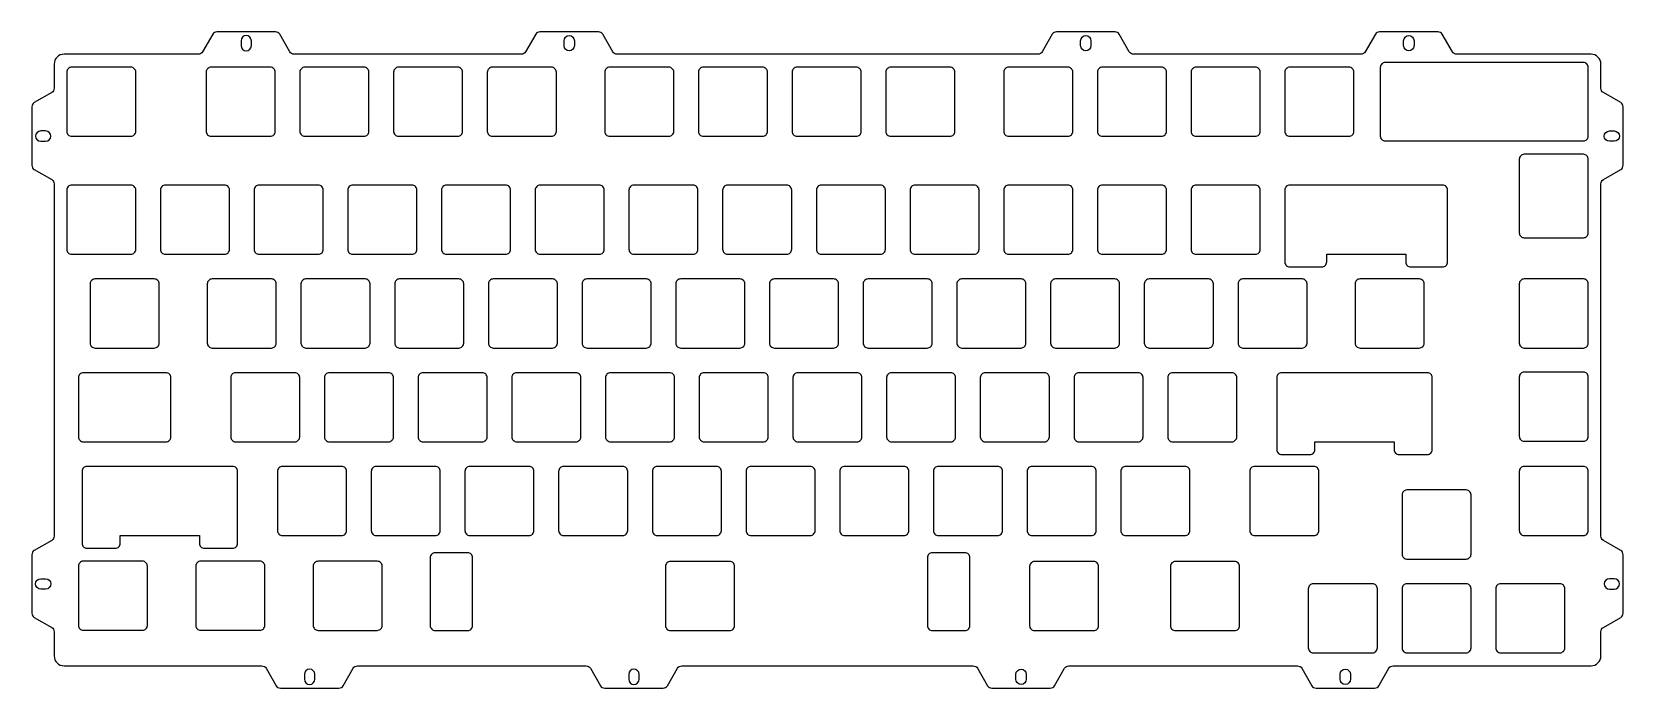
# Model space of a CAD drawing. Header units: millimetres. Extents: x 112 to 435, y 113 to 246.
import ezdxf

# ---------------------------------------------------------------- set-up
doc = ezdxf.new("R2010")
doc.units = ezdxf.units.MM

msp = doc.modelspace()

# ---------------------------------------------------------------- linework, layer by layer
for points in [[(306.97, 112.61), (318.82, 112.61, 0.267949), (319.68, 113.11), (321.72, 116.63, -0.267949), (322.58, 117.13), (368.95, 117.13, -0.267949), (369.82, 116.63), (371.85, 113.11, 0.267949), (372.72, 112.61), (384.57, 112.61, 0.267949), (385.43, 113.11), (387.47, 116.63, -0.267949), (388.33, 117.13), (428.46, 117.13, 0.414214), (430.46, 119.13), (430.46, 124.04, -0.267949), (430.96, 124.91), (434.48, 126.95, 0.267949), (434.98, 127.81), (434.98, 139.66, 0.267949), (434.48, 140.52), (430.96, 142.56, -0.267949), (430.46, 143.42), (430.46, 214.79, -0.267949), (430.96, 215.66), (434.48, 217.7, 0.267949), (434.98, 218.56), (434.98, 230.41, 0.267949), (434.48, 231.27), (430.96, 233.31, -0.267949), (430.46, 234.17), (430.46, 239.08, 0.414214), (428.46, 241.08), (401.21, 241.08, -0.267949), (400.34, 241.58), (398.31, 245.11, 0.267949), (397.44, 245.61), (385.59, 245.61, 0.267949), (384.73, 245.11), (382.69, 241.58, -0.267949), (381.83, 241.08), (335.71, 241.08, -0.267949), (334.84, 241.58), (332.81, 245.11, 0.267949), (331.94, 245.61), (320.09, 245.61, 0.267949), (319.23, 245.11), (317.19, 241.58, -0.267949), (316.33, 241.08), (230.96, 241.08, -0.267949), (230.09, 241.58), (228.06, 245.11, 0.267949), (227.19, 245.61), (215.34, 245.61, 0.267949), (214.48, 245.11), (212.44, 241.58, -0.267949), (211.58, 241.08), (165.46, 241.08, -0.267949), (164.59, 241.58), (162.56, 245.11, 0.267949), (161.69, 245.61), (149.84, 245.61, 0.267949), (148.98, 245.11), (146.94, 241.58, -0.267949), (146.08, 241.08), (118.83, 241.08, 0.414214), (116.83, 239.08), (116.83, 234.17, -0.267949), (116.33, 233.31), (112.81, 231.27, 0.267949), (112.31, 230.41), (112.31, 218.56, 0.267949), (112.81, 217.7), (116.33, 215.66, -0.267949), (116.83, 214.79), (116.83, 143.42, -0.267949), (116.33, 142.56), (112.81, 140.52, 0.267949), (112.31, 139.66), (112.31, 127.81, 0.267949), (112.81, 126.95), (116.33, 124.91, -0.267949), (116.83, 124.04), (116.83, 119.13, 0.414214), (118.83, 117.13), (158.95, 117.13, -0.267949), (159.82, 116.63), (161.85, 113.11, 0.267949), (162.72, 112.61), (174.57, 112.61, 0.267949), (175.43, 113.11), (177.47, 116.63, -0.267949), (178.33, 117.13), (224.7, 117.13, -0.267949), (225.57, 116.63), (227.6, 113.11, 0.267949), (228.47, 112.61), (240.32, 112.61, 0.267949), (241.18, 113.11), (243.22, 116.63, -0.267949), (244.08, 117.13), (303.2, 117.13, -0.267949), (304.07, 116.63), (306.1, 113.11, 0.267949)], [(154.72, 243.81), (154.72, 242.81, 1), (156.82, 242.81), (156.82, 243.81, 1)], [(222.32, 243.81), (222.32, 242.81, -1), (220.22, 242.81), (220.22, 243.81, -1)], [(327.07, 243.81), (327.07, 242.81, -1), (324.97, 242.81), (324.97, 243.81, -1)], [(392.57, 243.81), (392.57, 242.81, -1), (390.47, 242.81), (390.47, 243.81, -1)], [(427.91, 224.49), (427.91, 238.39, 0.414214), (426.91, 239.39), (386.73, 239.39, 0.414214), (385.73, 238.39), (385.73, 224.49, 0.414214), (386.73, 223.49), (426.91, 223.49, 0.414214)], [(120.38, 224.44), (132.38, 224.44, 0.414214), (133.38, 225.44), (133.38, 237.44, 0.414214), (132.38, 238.44), (120.38, 238.44, 0.414214), (119.38, 237.44), (119.38, 225.44, 0.414214)], [(148.66, 224.44), (160.66, 224.44, 0.414214), (161.66, 225.44), (161.66, 237.44, 0.414214), (160.66, 238.44), (148.66, 238.44, 0.414214), (147.66, 237.44), (147.66, 225.44, 0.414214)], [(167.66, 224.44), (179.66, 224.44, 0.414214), (180.66, 225.44), (180.66, 237.44, 0.414214), (179.66, 238.44), (167.66, 238.44, 0.414214), (166.66, 237.44), (166.66, 225.44, 0.414214)], [(186.66, 224.44), (198.66, 224.44, 0.414214), (199.66, 225.44), (199.66, 237.44, 0.414214), (198.66, 238.44), (186.66, 238.44, 0.414214), (185.66, 237.44), (185.66, 225.44, 0.414214)], [(205.66, 224.44), (217.66, 224.44, 0.414214), (218.66, 225.44), (218.66, 237.44, 0.414214), (217.66, 238.44), (205.66, 238.44, 0.414214), (204.66, 237.44), (204.66, 225.44, 0.414214)], [(229.47, 224.44), (241.47, 224.44, 0.414214), (242.47, 225.44), (242.47, 237.44, 0.414214), (241.47, 238.44), (229.47, 238.44, 0.414214), (228.47, 237.44), (228.47, 225.44, 0.414214)], [(248.47, 224.44), (260.47, 224.44, 0.414214), (261.47, 225.44), (261.47, 237.44, 0.414214), (260.47, 238.44), (248.47, 238.44, 0.414214), (247.47, 237.44), (247.47, 225.44, 0.414214)], [(267.47, 224.44), (279.47, 224.44, 0.414214), (280.47, 225.44), (280.47, 237.44, 0.414214), (279.47, 238.44), (267.47, 238.44, 0.414214), (266.47, 237.44), (266.47, 225.44, 0.414214)], [(286.47, 224.44), (298.47, 224.44, 0.414214), (299.47, 225.44), (299.47, 237.44, 0.414214), (298.47, 238.44), (286.47, 238.44, 0.414214), (285.47, 237.44), (285.47, 225.44, 0.414214)], [(310.38, 224.44), (322.38, 224.44, 0.414214), (323.38, 225.44), (323.38, 237.44, 0.414214), (322.38, 238.44), (310.38, 238.44, 0.414214), (309.38, 237.44), (309.38, 225.44, 0.414214)], [(329.38, 224.44), (341.38, 224.44, 0.414214), (342.38, 225.44), (342.38, 237.44, 0.414214), (341.38, 238.44), (329.38, 238.44, 0.414214), (328.38, 237.44), (328.38, 225.44, 0.414214)], [(348.38, 224.44), (360.38, 224.44, 0.414214), (361.38, 225.44), (361.38, 237.44, 0.414214), (360.38, 238.44), (348.38, 238.44, 0.414214), (347.38, 237.44), (347.38, 225.44, 0.414214)], [(367.38, 224.44), (379.38, 224.44, 0.414214), (380.38, 225.44), (380.38, 237.44, 0.414214), (379.38, 238.44), (367.38, 238.44, 0.414214), (366.38, 237.44), (366.38, 225.44, 0.414214)], [(114.11, 223.43), (115.11, 223.43, 1), (115.11, 225.53), (114.11, 225.53, 1)], [(433.18, 223.43), (432.18, 223.43, -1), (432.18, 225.53), (433.18, 225.53, -1)], [(413.91, 219.79), (413.91, 204.89, 0.414214), (414.91, 203.89), (426.91, 203.89, 0.414214), (427.91, 204.89), (427.91, 219.79, 0.414214), (426.91, 220.79), (414.91, 220.79, 0.414214)], [(120.38, 200.54), (132.38, 200.54, 0.414214), (133.38, 201.54), (133.38, 213.54, 0.414214), (132.38, 214.54), (120.38, 214.54, 0.414214), (119.38, 213.54), (119.38, 201.54, 0.414214)], [(139.38, 200.54), (151.38, 200.54, 0.414214), (152.38, 201.54), (152.38, 213.54, 0.414214), (151.38, 214.54), (139.38, 214.54, 0.414214), (138.38, 213.54), (138.38, 201.54, 0.414214)], [(158.38, 200.54), (170.38, 200.54, 0.414214), (171.38, 201.54), (171.38, 213.54, 0.414214), (170.38, 214.54), (158.38, 214.54, 0.414214), (157.38, 213.54), (157.38, 201.54, 0.414214)], [(177.38, 200.54), (189.38, 200.54, 0.414214), (190.38, 201.54), (190.38, 213.54, 0.414214), (189.38, 214.54), (177.38, 214.54, 0.414214), (176.38, 213.54), (176.38, 201.54, 0.414214)], [(196.38, 200.54), (208.38, 200.54, 0.414214), (209.38, 201.54), (209.38, 213.54, 0.414214), (208.38, 214.54), (196.38, 214.54, 0.414214), (195.38, 213.54), (195.38, 201.54, 0.414214)], [(215.38, 200.54), (227.38, 200.54, 0.414214), (228.38, 201.54), (228.38, 213.54, 0.414214), (227.38, 214.54), (215.38, 214.54, 0.414214), (214.38, 213.54), (214.38, 201.54, 0.414214)], [(234.38, 200.54), (246.38, 200.54, 0.414214), (247.38, 201.54), (247.38, 213.54, 0.414214), (246.38, 214.54), (234.38, 214.54, 0.414214), (233.38, 213.54), (233.38, 201.54, 0.414214)], [(253.38, 200.54), (265.38, 200.54, 0.414214), (266.38, 201.54), (266.38, 213.54, 0.414214), (265.38, 214.54), (253.38, 214.54, 0.414214), (252.38, 213.54), (252.38, 201.54, 0.414214)], [(272.38, 200.54), (284.38, 200.54, 0.414214), (285.38, 201.54), (285.38, 213.54, 0.414214), (284.38, 214.54), (272.38, 214.54, 0.414214), (271.38, 213.54), (271.38, 201.54, 0.414214)], [(291.38, 200.54), (303.38, 200.54, 0.414214), (304.38, 201.54), (304.38, 213.54, 0.414214), (303.38, 214.54), (291.38, 214.54, 0.414214), (290.38, 213.54), (290.38, 201.54, 0.414214)], [(310.38, 200.54), (322.38, 200.54, 0.414214), (323.38, 201.54), (323.38, 213.54, 0.414214), (322.38, 214.54), (310.38, 214.54, 0.414214), (309.38, 213.54), (309.38, 201.54, 0.414214)], [(329.38, 200.54), (341.38, 200.54, 0.414214), (342.38, 201.54), (342.38, 213.54, 0.414214), (341.38, 214.54), (329.38, 214.54, 0.414214), (328.38, 213.54), (328.38, 201.54, 0.414214)], [(348.38, 200.54), (360.38, 200.54, 0.414214), (361.38, 201.54), (361.38, 213.54, 0.414214), (360.38, 214.54), (348.38, 214.54, 0.414214), (347.38, 213.54), (347.38, 201.54, 0.414214)], [(398.38, 214.54), (367.38, 214.54, 0.414214), (366.38, 213.54), (366.38, 198.97, 0.414214), (367.38, 197.97), (373.86, 197.97, 0.414214), (374.86, 198.97), (374.86, 200.54), (390.9, 200.54), (390.9, 198.97, 0.414214), (391.9, 197.97), (398.38, 197.97, 0.414214), (399.38, 198.97), (399.38, 213.54, 0.414214)], [(125.13, 181.54), (137.13, 181.54, 0.414214), (138.13, 182.54), (138.13, 194.54, 0.414214), (137.13, 195.54), (125.13, 195.54, 0.414214), (124.13, 194.54), (124.13, 182.54, 0.414214)], [(148.88, 181.54), (160.88, 181.54, 0.414214), (161.88, 182.54), (161.88, 194.54, 0.414214), (160.88, 195.54), (148.88, 195.54, 0.414214), (147.88, 194.54), (147.88, 182.54, 0.414214)], [(167.88, 181.54), (179.88, 181.54, 0.414214), (180.88, 182.54), (180.88, 194.54, 0.414214), (179.88, 195.54), (167.88, 195.54, 0.414214), (166.88, 194.54), (166.88, 182.54, 0.414214)], [(186.88, 181.54), (198.88, 181.54, 0.414214), (199.88, 182.54), (199.88, 194.54, 0.414214), (198.88, 195.54), (186.88, 195.54, 0.414214), (185.88, 194.54), (185.88, 182.54, 0.414214)], [(205.88, 181.54), (217.88, 181.54, 0.414214), (218.88, 182.54), (218.88, 194.54, 0.414214), (217.88, 195.54), (205.88, 195.54, 0.414214), (204.88, 194.54), (204.88, 182.54, 0.414214)], [(224.88, 181.54), (236.88, 181.54, 0.414214), (237.88, 182.54), (237.88, 194.54, 0.414214), (236.88, 195.54), (224.88, 195.54, 0.414214), (223.88, 194.54), (223.88, 182.54, 0.414214)], [(243.88, 181.54), (255.88, 181.54, 0.414214), (256.88, 182.54), (256.88, 194.54, 0.414214), (255.88, 195.54), (243.88, 195.54, 0.414214), (242.88, 194.54), (242.88, 182.54, 0.414214)], [(262.88, 181.54), (274.88, 181.54, 0.414214), (275.88, 182.54), (275.88, 194.54, 0.414214), (274.88, 195.54), (262.88, 195.54, 0.414214), (261.88, 194.54), (261.88, 182.54, 0.414214)], [(281.88, 181.54), (293.88, 181.54, 0.414214), (294.88, 182.54), (294.88, 194.54, 0.414214), (293.88, 195.54), (281.88, 195.54, 0.414214), (280.88, 194.54), (280.88, 182.54, 0.414214)], [(300.88, 181.54), (312.88, 181.54, 0.414214), (313.88, 182.54), (313.88, 194.54, 0.414214), (312.88, 195.54), (300.88, 195.54, 0.414214), (299.88, 194.54), (299.88, 182.54, 0.414214)], [(319.88, 181.54), (331.88, 181.54, 0.414214), (332.88, 182.54), (332.88, 194.54, 0.414214), (331.88, 195.54), (319.88, 195.54, 0.414214), (318.88, 194.54), (318.88, 182.54, 0.414214)], [(338.88, 181.54), (350.88, 181.54, 0.414214), (351.88, 182.54), (351.88, 194.54, 0.414214), (350.88, 195.54), (338.88, 195.54, 0.414214), (337.88, 194.54), (337.88, 182.54, 0.414214)], [(357.88, 181.54), (369.88, 181.54, 0.414214), (370.88, 182.54), (370.88, 194.54, 0.414214), (369.88, 195.54), (357.88, 195.54, 0.414214), (356.88, 194.54), (356.88, 182.54, 0.414214)], [(381.63, 181.54), (393.63, 181.54, 0.414214), (394.63, 182.54), (394.63, 194.54, 0.414214), (393.63, 195.54), (381.63, 195.54, 0.414214), (380.63, 194.54), (380.63, 182.54, 0.414214)], [(414.91, 181.54), (426.91, 181.54, 0.414214), (427.91, 182.54), (427.91, 194.54, 0.414214), (426.91, 195.54), (414.91, 195.54, 0.414214), (413.91, 194.54), (413.91, 182.54, 0.414214)], [(121.76, 175.54), (121.76, 163.54, 0.414214), (122.76, 162.54), (139.51, 162.54, 0.414214), (140.51, 163.54), (140.51, 175.54, 0.414214), (139.51, 176.54), (122.76, 176.54, 0.414214)], [(153.63, 162.54), (165.63, 162.54, 0.414214), (166.63, 163.54), (166.63, 175.54, 0.414214), (165.63, 176.54), (153.63, 176.54, 0.414214), (152.63, 175.54), (152.63, 163.54, 0.414214)], [(172.63, 162.54), (184.63, 162.54, 0.414214), (185.63, 163.54), (185.63, 175.54, 0.414214), (184.63, 176.54), (172.63, 176.54, 0.414214), (171.63, 175.54), (171.63, 163.54, 0.414214)], [(191.63, 162.54), (203.63, 162.54, 0.414214), (204.63, 163.54), (204.63, 175.54, 0.414214), (203.63, 176.54), (191.63, 176.54, 0.414214), (190.63, 175.54), (190.63, 163.54, 0.414214)], [(210.63, 162.54), (222.63, 162.54, 0.414214), (223.63, 163.54), (223.63, 175.54, 0.414214), (222.63, 176.54), (210.63, 176.54, 0.414214), (209.63, 175.54), (209.63, 163.54, 0.414214)], [(229.63, 162.54), (241.63, 162.54, 0.414214), (242.63, 163.54), (242.63, 175.54, 0.414214), (241.63, 176.54), (229.63, 176.54, 0.414214), (228.63, 175.54), (228.63, 163.54, 0.414214)], [(248.63, 162.54), (260.63, 162.54, 0.414214), (261.63, 163.54), (261.63, 175.54, 0.414214), (260.63, 176.54), (248.63, 176.54, 0.414214), (247.63, 175.54), (247.63, 163.54, 0.414214)], [(267.63, 162.54), (279.63, 162.54, 0.414214), (280.63, 163.54), (280.63, 175.54, 0.414214), (279.63, 176.54), (267.63, 176.54, 0.414214), (266.63, 175.54), (266.63, 163.54, 0.414214)], [(286.63, 162.54), (298.63, 162.54, 0.414214), (299.63, 163.54), (299.63, 175.54, 0.414214), (298.63, 176.54), (286.63, 176.54, 0.414214), (285.63, 175.54), (285.63, 163.54, 0.414214)], [(305.63, 162.54), (317.63, 162.54, 0.414214), (318.63, 163.54), (318.63, 175.54, 0.414214), (317.63, 176.54), (305.63, 176.54, 0.414214), (304.63, 175.54), (304.63, 163.54, 0.414214)], [(324.63, 162.54), (336.63, 162.54, 0.414214), (337.63, 163.54), (337.63, 175.54, 0.414214), (336.63, 176.54), (324.63, 176.54, 0.414214), (323.63, 175.54), (323.63, 163.54, 0.414214)], [(343.63, 162.54), (355.63, 162.54, 0.414214), (356.63, 163.54), (356.63, 175.54, 0.414214), (355.63, 176.54), (343.63, 176.54, 0.414214), (342.63, 175.54), (342.63, 163.54, 0.414214)], [(388.53, 160.97, 0.414214), (389.53, 159.97), (395.28, 159.97, 0.414214), (396.28, 160.97), (396.28, 175.54, 0.414214), (395.28, 176.54), (365.73, 176.54, 0.414214), (364.73, 175.54), (364.73, 160.97, 0.414214), (365.73, 159.97), (371.48, 159.97, 0.414214), (372.48, 160.97), (372.48, 162.54), (388.53, 162.54)], [(414.91, 162.65), (426.91, 162.65, 0.414214), (427.91, 163.65), (427.91, 175.65, 0.414214), (426.91, 176.65), (414.91, 176.65, 0.414214), (413.91, 175.65), (413.91, 163.65, 0.414214)], [(146.28, 141.97, 0.414214), (147.28, 140.97), (153.03, 140.97, 0.414214), (154.03, 141.97), (154.03, 156.54, 0.414214), (153.03, 157.54), (123.48, 157.54, 0.414214), (122.48, 156.54), (122.48, 141.97, 0.414214), (123.48, 140.97), (129.23, 140.97, 0.414214), (130.23, 141.97), (130.23, 143.54), (146.28, 143.54)], [(163.13, 143.54), (175.13, 143.54, 0.414214), (176.13, 144.54), (176.13, 156.54, 0.414214), (175.13, 157.54), (163.13, 157.54, 0.414214), (162.13, 156.54), (162.13, 144.54, 0.414214)], [(182.13, 143.54), (194.13, 143.54, 0.414214), (195.13, 144.54), (195.13, 156.54, 0.414214), (194.13, 157.54), (182.13, 157.54, 0.414214), (181.13, 156.54), (181.13, 144.54, 0.414214)], [(201.13, 143.54), (213.13, 143.54, 0.414214), (214.13, 144.54), (214.13, 156.54, 0.414214), (213.13, 157.54), (201.13, 157.54, 0.414214), (200.13, 156.54), (200.13, 144.54, 0.414214)], [(220.13, 143.54), (232.13, 143.54, 0.414214), (233.13, 144.54), (233.13, 156.54, 0.414214), (232.13, 157.54), (220.13, 157.54, 0.414214), (219.13, 156.54), (219.13, 144.54, 0.414214)], [(239.13, 143.54), (251.13, 143.54, 0.414214), (252.13, 144.54), (252.13, 156.54, 0.414214), (251.13, 157.54), (239.13, 157.54, 0.414214), (238.13, 156.54), (238.13, 144.54, 0.414214)], [(258.13, 143.54), (270.13, 143.54, 0.414214), (271.13, 144.54), (271.13, 156.54, 0.414214), (270.13, 157.54), (258.13, 157.54, 0.414214), (257.13, 156.54), (257.13, 144.54, 0.414214)], [(277.13, 143.54), (289.13, 143.54, 0.414214), (290.13, 144.54), (290.13, 156.54, 0.414214), (289.13, 157.54), (277.13, 157.54, 0.414214), (276.13, 156.54), (276.13, 144.54, 0.414214)], [(296.13, 143.54), (308.13, 143.54, 0.414214), (309.13, 144.54), (309.13, 156.54, 0.414214), (308.13, 157.54), (296.13, 157.54, 0.414214), (295.13, 156.54), (295.13, 144.54, 0.414214)], [(315.13, 143.54), (327.13, 143.54, 0.414214), (328.13, 144.54), (328.13, 156.54, 0.414214), (327.13, 157.54), (315.13, 157.54, 0.414214), (314.13, 156.54), (314.13, 144.54, 0.414214)], [(334.13, 143.54), (346.13, 143.54, 0.414214), (347.13, 144.54), (347.13, 156.54, 0.414214), (346.13, 157.54), (334.13, 157.54, 0.414214), (333.13, 156.54), (333.13, 144.54, 0.414214)], [(360.26, 143.54), (372.26, 143.54, 0.414214), (373.26, 144.54), (373.26, 156.54, 0.414214), (372.26, 157.54), (360.26, 157.54, 0.414214), (359.26, 156.54), (359.26, 144.54, 0.414214)], [(414.91, 143.54), (426.91, 143.54, 0.414214), (427.91, 144.54), (427.91, 156.54, 0.414214), (426.91, 157.54), (414.91, 157.54, 0.414214), (413.91, 156.54), (413.91, 144.54, 0.414214)], [(391.14, 138.77), (403.14, 138.77, 0.414214), (404.14, 139.77), (404.14, 151.77, 0.414214), (403.14, 152.77), (391.14, 152.77, 0.414214), (390.14, 151.77), (390.14, 139.77, 0.414214)], [(122.74, 124.33), (134.74, 124.33, 0.414214), (135.74, 125.33), (135.74, 137.33, 0.414214), (134.74, 138.33), (122.74, 138.33, 0.414214), (121.74, 137.33), (121.74, 125.33, 0.414214)], [(146.55, 124.33), (158.55, 124.33, 0.414214), (159.55, 125.33), (159.55, 137.33, 0.414214), (158.55, 138.33), (146.55, 138.33, 0.414214), (145.55, 137.33), (145.55, 125.33, 0.414214)], [(170.36, 124.32), (182.36, 124.32, 0.414214), (183.36, 125.32), (183.36, 137.32, 0.414214), (182.36, 138.32), (170.36, 138.32, 0.414214), (169.36, 137.32), (169.36, 125.32, 0.414214)], [(241.8, 124.29), (253.8, 124.29, 0.414214), (254.8, 125.29), (254.8, 137.29, 0.414214), (253.8, 138.29), (241.8, 138.29, 0.414214), (240.8, 137.29), (240.8, 125.29, 0.414214)], [(315.62, 124.27), (327.62, 124.27, 0.414214), (328.62, 125.27), (328.62, 137.27, 0.414214), (327.62, 138.27), (315.62, 138.27, 0.414214), (314.62, 137.27), (314.62, 125.27, 0.414214)], [(344.19, 124.27), (356.19, 124.27, 0.414214), (357.19, 125.27), (357.19, 137.27, 0.414214), (356.19, 138.27), (344.19, 138.27, 0.414214), (343.19, 137.27), (343.19, 125.27, 0.414214)], [(114.11, 134.78), (115.11, 134.78, -1), (115.11, 132.68), (114.11, 132.68, -1)], [(372.14, 119.77), (384.14, 119.77, 0.414214), (385.14, 120.77), (385.14, 132.77, 0.414214), (384.14, 133.77), (372.14, 133.77, 0.414214), (371.14, 132.77), (371.14, 120.77, 0.414214)], [(391.14, 119.77), (403.14, 119.77, 0.414214), (404.14, 120.77), (404.14, 132.77, 0.414214), (403.14, 133.77), (391.14, 133.77, 0.414214), (390.14, 132.77), (390.14, 120.77, 0.414214)], [(410.14, 119.77), (422.14, 119.77, 0.414214), (423.14, 120.77), (423.14, 132.77, 0.414214), (422.14, 133.77), (410.14, 133.77, 0.414214), (409.14, 132.77), (409.14, 120.77, 0.414214)], [(433.18, 134.78), (432.18, 134.78, 1), (432.18, 132.68), (433.18, 132.68, 1)], [(169.69, 114.41), (169.69, 115.41, 1), (167.59, 115.41), (167.59, 114.41, 1)], [(235.44, 114.41), (235.44, 115.41, 1), (233.34, 115.41), (233.34, 114.41, 1)], [(311.84, 114.41), (311.84, 115.41, -1), (313.94, 115.41), (313.94, 114.41, -1)], [(377.59, 114.41), (377.59, 115.41, -1), (379.69, 115.41), (379.69, 114.41, -1)]]:
    msp.add_lwpolyline(points, format="xyb", close=True)
at = {"linetype": 'Continuous'}
for points in [[(200.69, 140.04), (194.09, 140.04, 0.414214), (193.09, 139.04), (193.09, 125.29, 0.414214), (194.09, 124.29), (200.69, 124.29, 0.414214), (201.69, 125.29), (201.69, 139.04, 0.414214)], [(294.91, 124.29), (301.51, 124.29, 0.414214), (302.51, 125.29), (302.51, 139.04, 0.414214), (301.51, 140.04), (294.91, 140.04, 0.414214), (293.91, 139.04), (293.91, 125.29, 0.414214)]]:
    msp.add_lwpolyline(points, format="xyb", close=True, dxfattribs=at)

doc.saveas('drawing.dxf')
